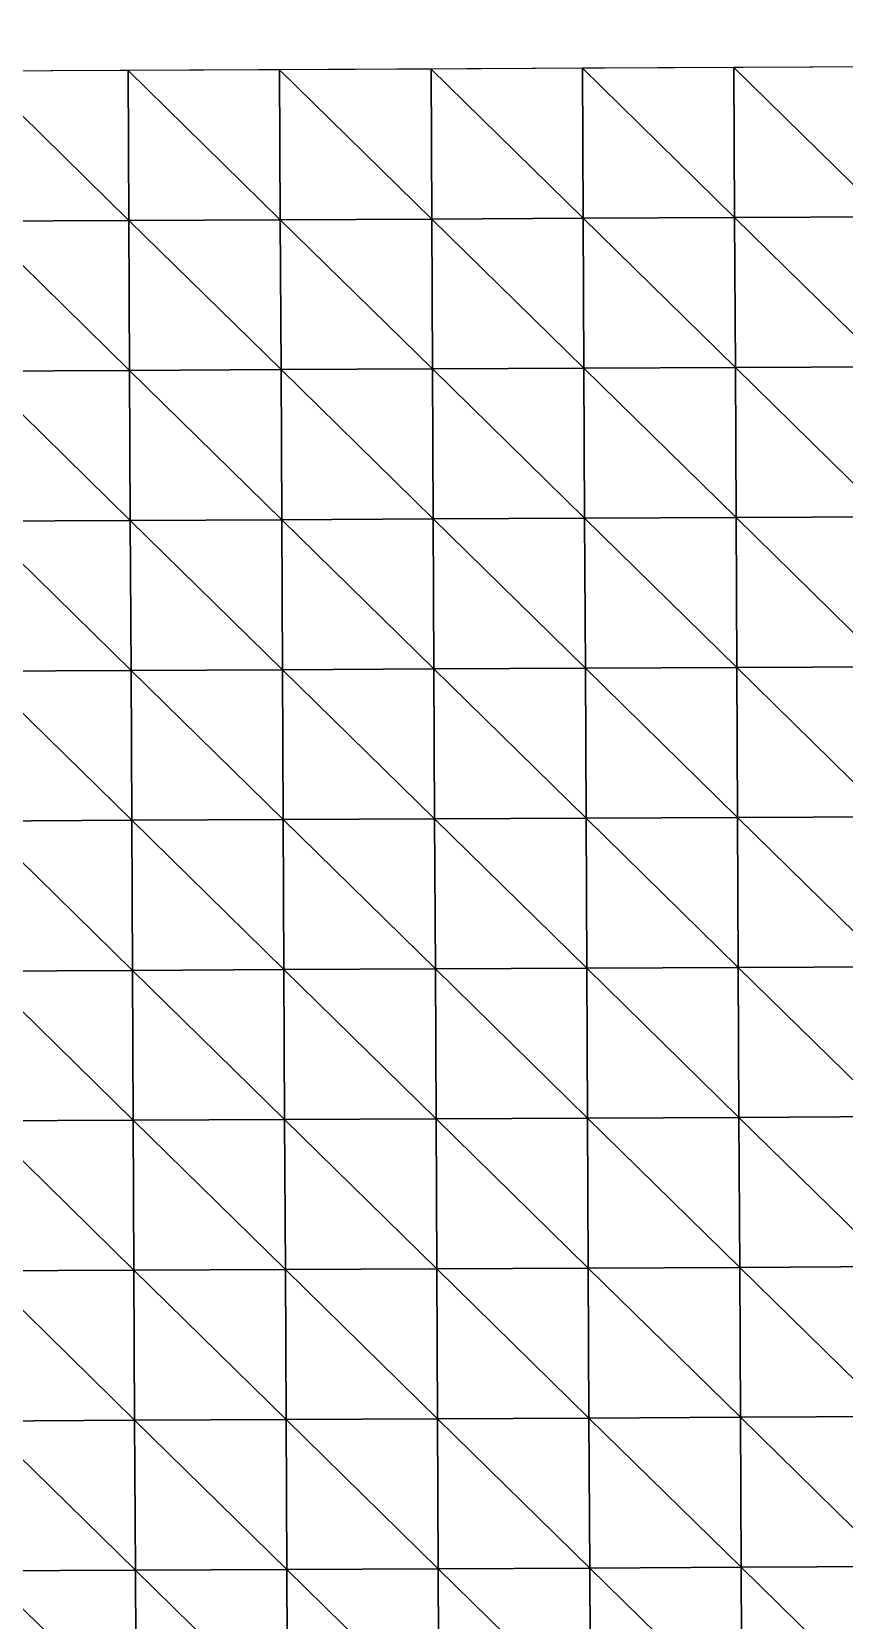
# Model space of a CAD drawing. Extents: x -372 to 678, y -263 to 741.
# Drawn here: x -304.4 to -237.1, y 131.2 to 262.9 of the extents above; entities that cross this region are included whole.
import ezdxf

# ---------------------------------------------------------------- set-up
doc = ezdxf.new("R2010")
doc.units = 0
doc.header["$LTSCALE"] = 0.0254
doc.layers.get('0').update_dxf_attribs({"linetype": 'CONTINUOUS'})
doc.layers.add('LOCATION_SNAPSHOT', color=144, linetype='CONTINUOUS')
doc.layers.add('LOCATION_TERRAIN', color=36, linetype='CONTINUOUS')

# ---------------------------------------------------------------- blocks, each defined once
blk = doc.blocks.new('LOCATION_SNAPSHOT')
at = {"color": 8}
mesh = blk.add_polyface(dxfattribs=at)
corners = [(-369.31, -262.94), (369.31, 262.95), (-371.82, 259.38), (371.82, -259.38)]
mesh.append_faces([[corners[k] for k in face] for face in [(0, 1, 2), (1, 0, 3)]], dxfattribs={"vtx0": -1, "color": 8})
blk = doc.blocks.new('LOCATION_TERRAIN')
at = {"color": 8}
mesh = blk.add_polyface(dxfattribs=at)
corners = [(-296.39, 247.3, -1.33), (-296.45, 259.74, -1.08), (-309.01, 259.68, -1.41)]
mesh.append_faces([[corners[k] for k in face] for face in [(0, 1, 2)]], dxfattribs={"color": 8})
mesh = blk.add_polyface(dxfattribs=at)
corners = [(-296.39, 247.3, -1.33), (-309.01, 259.68, -1.41), (-308.95, 247.24, -1.46)]
mesh.append_faces([[corners[k] for k in face] for face in [(0, 1, 2)]], dxfattribs={"color": 8})
mesh = blk.add_polyface(dxfattribs=at)
corners = [(-283.83, 247.36, -1.14), (-283.89, 259.8, -0.76), (-296.45, 259.74, -1.08)]
mesh.append_faces([[corners[k] for k in face] for face in [(0, 1, 2)]], dxfattribs={"color": 8})
mesh = blk.add_polyface(dxfattribs=at)
corners = [(-283.83, 247.36, -1.14), (-296.45, 259.74, -1.08), (-296.39, 247.3, -1.33)]
mesh.append_faces([[corners[k] for k in face] for face in [(0, 1, 2)]], dxfattribs={"color": 8})
mesh = blk.add_polyface(dxfattribs=at)
corners = [(-271.27, 247.42, -0.91), (-271.33, 259.86, -0.44), (-283.89, 259.8, -0.76)]
mesh.append_faces([[corners[k] for k in face] for face in [(0, 1, 2)]], dxfattribs={"color": 8})
mesh = blk.add_polyface(dxfattribs=at)
corners = [(-271.27, 247.42, -0.91), (-283.89, 259.8, -0.76), (-283.83, 247.36, -1.14)]
mesh.append_faces([[corners[k] for k in face] for face in [(0, 1, 2)]], dxfattribs={"color": 8})
mesh = blk.add_polyface(dxfattribs=at)
corners = [(-258.71, 247.48, -0.67), (-258.77, 259.92, -0.12), (-271.33, 259.86, -0.44)]
mesh.append_faces([[corners[k] for k in face] for face in [(0, 1, 2)]], dxfattribs={"color": 8})
mesh = blk.add_polyface(dxfattribs=at)
corners = [(-258.71, 247.48, -0.67), (-271.33, 259.86, -0.44), (-271.27, 247.42, -0.91)]
mesh.append_faces([[corners[k] for k in face] for face in [(0, 1, 2)]], dxfattribs={"color": 8})
mesh = blk.add_polyface(dxfattribs=at)
corners = [(-246.15, 247.55, -0.74), (-246.21, 259.98, -0.14), (-258.77, 259.92, -0.12)]
mesh.append_faces([[corners[k] for k in face] for face in [(0, 1, 2)]], dxfattribs={"color": 8})
mesh = blk.add_polyface(dxfattribs=at)
corners = [(-246.15, 247.55, -0.74), (-258.77, 259.92, -0.12), (-258.71, 247.48, -0.67)]
mesh.append_faces([[corners[k] for k in face] for face in [(0, 1, 2)]], dxfattribs={"color": 8})
mesh = blk.add_polyface(dxfattribs=at)
corners = [(-233.59, 247.61, -1.07), (-233.64, 260.04, -0.46), (-246.21, 259.98, -0.14)]
mesh.append_faces([[corners[k] for k in face] for face in [(0, 1, 2)]], dxfattribs={"color": 8})
mesh = blk.add_polyface(dxfattribs=at)
corners = [(-233.59, 247.61, -1.07), (-246.21, 259.98, -0.14), (-246.15, 247.55, -0.74)]
mesh.append_faces([[corners[k] for k in face] for face in [(0, 1, 2)]], dxfattribs={"color": 8})
mesh = blk.add_polyface(dxfattribs=at)
corners = [(-296.33, 234.87, -1.56), (-296.39, 247.3, -1.33), (-308.95, 247.24, -1.46)]
mesh.append_faces([[corners[k] for k in face] for face in [(0, 1, 2)]], dxfattribs={"color": 8})
mesh = blk.add_polyface(dxfattribs=at)
corners = [(-296.33, 234.87, -1.56), (-308.95, 247.24, -1.46), (-308.89, 234.81, -1.48)]
mesh.append_faces([[corners[k] for k in face] for face in [(0, 1, 2)]], dxfattribs={"color": 8})
mesh = blk.add_polyface(dxfattribs=at)
corners = [(-283.77, 234.93, -1.53), (-283.83, 247.36, -1.14), (-296.39, 247.3, -1.33)]
mesh.append_faces([[corners[k] for k in face] for face in [(0, 1, 2)]], dxfattribs={"color": 8})
mesh = blk.add_polyface(dxfattribs=at)
corners = [(-283.77, 234.93, -1.53), (-296.39, 247.3, -1.33), (-296.33, 234.87, -1.56)]
mesh.append_faces([[corners[k] for k in face] for face in [(0, 1, 2)]], dxfattribs={"color": 8})
mesh = blk.add_polyface(dxfattribs=at)
corners = [(-271.21, 234.99, -1.4), (-271.27, 247.42, -0.91), (-283.83, 247.36, -1.14)]
mesh.append_faces([[corners[k] for k in face] for face in [(0, 1, 2)]], dxfattribs={"color": 8})
mesh = blk.add_polyface(dxfattribs=at)
corners = [(-271.21, 234.99, -1.4), (-283.83, 247.36, -1.14), (-283.77, 234.93, -1.53)]
mesh.append_faces([[corners[k] for k in face] for face in [(0, 1, 2)]], dxfattribs={"color": 8})
mesh = blk.add_polyface(dxfattribs=at)
corners = [(-258.65, 235.05, -1.28), (-258.71, 247.48, -0.67), (-271.27, 247.42, -0.91)]
mesh.append_faces([[corners[k] for k in face] for face in [(0, 1, 2)]], dxfattribs={"color": 8})
mesh = blk.add_polyface(dxfattribs=at)
corners = [(-258.65, 235.05, -1.28), (-271.27, 247.42, -0.91), (-271.21, 234.99, -1.4)]
mesh.append_faces([[corners[k] for k in face] for face in [(0, 1, 2)]], dxfattribs={"color": 8})
mesh = blk.add_polyface(dxfattribs=at)
corners = [(-246.09, 235.11, -1.4), (-246.15, 247.55, -0.74), (-258.71, 247.48, -0.67)]
mesh.append_faces([[corners[k] for k in face] for face in [(0, 1, 2)]], dxfattribs={"color": 8})
mesh = blk.add_polyface(dxfattribs=at)
corners = [(-246.09, 235.11, -1.4), (-258.71, 247.48, -0.67), (-258.65, 235.05, -1.28)]
mesh.append_faces([[corners[k] for k in face] for face in [(0, 1, 2)]], dxfattribs={"color": 8})
mesh = blk.add_polyface(dxfattribs=at)
corners = [(-233.53, 235.17, -1.73), (-233.59, 247.61, -1.07), (-246.15, 247.55, -0.74)]
mesh.append_faces([[corners[k] for k in face] for face in [(0, 1, 2)]], dxfattribs={"color": 8})
mesh = blk.add_polyface(dxfattribs=at)
corners = [(-233.53, 235.17, -1.73), (-246.15, 247.55, -0.74), (-246.09, 235.11, -1.4)]
mesh.append_faces([[corners[k] for k in face] for face in [(0, 1, 2)]], dxfattribs={"color": 8})
mesh = blk.add_polyface(dxfattribs=at)
corners = [(-296.27, 222.43, -1.79), (-296.33, 234.87, -1.56), (-308.89, 234.81, -1.48)]
mesh.append_faces([[corners[k] for k in face] for face in [(0, 1, 2)]], dxfattribs={"color": 8})
mesh = blk.add_polyface(dxfattribs=at)
corners = [(-296.27, 222.43, -1.79), (-308.89, 234.81, -1.48), (-308.83, 222.37, -1.49)]
mesh.append_faces([[corners[k] for k in face] for face in [(0, 1, 2)]], dxfattribs={"color": 8})
mesh = blk.add_polyface(dxfattribs=at)
corners = [(-283.71, 222.49, -1.92), (-283.77, 234.93, -1.53), (-296.33, 234.87, -1.56)]
mesh.append_faces([[corners[k] for k in face] for face in [(0, 1, 2)]], dxfattribs={"color": 8})
mesh = blk.add_polyface(dxfattribs=at)
corners = [(-283.71, 222.49, -1.92), (-296.33, 234.87, -1.56), (-296.27, 222.43, -1.79)]
mesh.append_faces([[corners[k] for k in face] for face in [(0, 1, 2)]], dxfattribs={"color": 8})
mesh = blk.add_polyface(dxfattribs=at)
corners = [(-271.15, 222.55, -1.9), (-271.21, 234.99, -1.4), (-283.77, 234.93, -1.53)]
mesh.append_faces([[corners[k] for k in face] for face in [(0, 1, 2)]], dxfattribs={"color": 8})
mesh = blk.add_polyface(dxfattribs=at)
corners = [(-271.15, 222.55, -1.9), (-283.77, 234.93, -1.53), (-283.71, 222.49, -1.92)]
mesh.append_faces([[corners[k] for k in face] for face in [(0, 1, 2)]], dxfattribs={"color": 8})
mesh = blk.add_polyface(dxfattribs=at)
corners = [(-258.59, 222.61, -1.89), (-258.65, 235.05, -1.28), (-271.21, 234.99, -1.4)]
mesh.append_faces([[corners[k] for k in face] for face in [(0, 1, 2)]], dxfattribs={"color": 8})
mesh = blk.add_polyface(dxfattribs=at)
corners = [(-258.59, 222.61, -1.89), (-271.21, 234.99, -1.4), (-271.15, 222.55, -1.9)]
mesh.append_faces([[corners[k] for k in face] for face in [(0, 1, 2)]], dxfattribs={"color": 8})
mesh = blk.add_polyface(dxfattribs=at)
corners = [(-246.03, 222.67, -2.06), (-246.09, 235.11, -1.4), (-258.65, 235.05, -1.28)]
mesh.append_faces([[corners[k] for k in face] for face in [(0, 1, 2)]], dxfattribs={"color": 8})
mesh = blk.add_polyface(dxfattribs=at)
corners = [(-246.03, 222.67, -2.06), (-258.65, 235.05, -1.28), (-258.59, 222.61, -1.89)]
mesh.append_faces([[corners[k] for k in face] for face in [(0, 1, 2)]], dxfattribs={"color": 8})
mesh = blk.add_polyface(dxfattribs=at)
corners = [(-233.47, 222.73, -2.39), (-233.53, 235.17, -1.73), (-246.09, 235.11, -1.4)]
mesh.append_faces([[corners[k] for k in face] for face in [(0, 1, 2)]], dxfattribs={"color": 8})
mesh = blk.add_polyface(dxfattribs=at)
corners = [(-233.47, 222.73, -2.39), (-246.09, 235.11, -1.4), (-246.03, 222.67, -2.06)]
mesh.append_faces([[corners[k] for k in face] for face in [(0, 1, 2)]], dxfattribs={"color": 8})
mesh = blk.add_polyface(dxfattribs=at)
corners = [(-258.53, 210.18, -2.98), (-258.59, 222.61, -1.89), (-271.15, 222.55, -1.9)]
mesh.append_faces([[corners[k] for k in face] for face in [(0, 1, 2)]], dxfattribs={"color": 8})
mesh = blk.add_polyface(dxfattribs=at)
corners = [(-245.97, 210.24, -3.23), (-246.03, 222.67, -2.06), (-258.59, 222.61, -1.89)]
mesh.append_faces([[corners[k] for k in face] for face in [(0, 1, 2)]], dxfattribs={"color": 8})
mesh = blk.add_polyface(dxfattribs=at)
corners = [(-245.97, 210.24, -3.23), (-258.59, 222.61, -1.89), (-258.53, 210.18, -2.98)]
mesh.append_faces([[corners[k] for k in face] for face in [(0, 1, 2)]], dxfattribs={"color": 8})
mesh = blk.add_polyface(dxfattribs=at)
corners = [(-233.41, 210.3, -3.47), (-233.47, 222.73, -2.39), (-246.03, 222.67, -2.06)]
mesh.append_faces([[corners[k] for k in face] for face in [(0, 1, 2)]], dxfattribs={"color": 8})
mesh = blk.add_polyface(dxfattribs=at)
corners = [(-233.41, 210.3, -3.47), (-246.03, 222.67, -2.06), (-245.97, 210.24, -3.23)]
mesh.append_faces([[corners[k] for k in face] for face in [(0, 1, 2)]], dxfattribs={"color": 8})
mesh = blk.add_polyface(dxfattribs=at)
corners = [(-296.21, 209.99, -2.07), (-296.27, 222.43, -1.79), (-308.83, 222.37, -1.49)]
mesh.append_faces([[corners[k] for k in face] for face in [(0, 1, 2)]], dxfattribs={"color": 8})
mesh = blk.add_polyface(dxfattribs=at)
corners = [(-296.21, 209.99, -2.07), (-308.83, 222.37, -1.49), (-308.77, 209.93, -1.64)]
mesh.append_faces([[corners[k] for k in face] for face in [(0, 1, 2)]], dxfattribs={"color": 8})
mesh = blk.add_polyface(dxfattribs=at)
corners = [(-283.65, 210.05, -2.41), (-283.71, 222.49, -1.92), (-296.27, 222.43, -1.79)]
mesh.append_faces([[corners[k] for k in face] for face in [(0, 1, 2)]], dxfattribs={"color": 8})
mesh = blk.add_polyface(dxfattribs=at)
corners = [(-283.65, 210.05, -2.41), (-296.27, 222.43, -1.79), (-296.21, 209.99, -2.07)]
mesh.append_faces([[corners[k] for k in face] for face in [(0, 1, 2)]], dxfattribs={"color": 8})
mesh = blk.add_polyface(dxfattribs=at)
corners = [(-271.09, 210.12, -2.69), (-271.15, 222.55, -1.9), (-283.71, 222.49, -1.92)]
mesh.append_faces([[corners[k] for k in face] for face in [(0, 1, 2)]], dxfattribs={"color": 8})
mesh = blk.add_polyface(dxfattribs=at)
corners = [(-271.09, 210.12, -2.69), (-283.71, 222.49, -1.92), (-283.65, 210.05, -2.41)]
mesh.append_faces([[corners[k] for k in face] for face in [(0, 1, 2)]], dxfattribs={"color": 8})
mesh = blk.add_polyface(dxfattribs=at)
corners = [(-258.53, 210.18, -2.98), (-271.15, 222.55, -1.9), (-271.09, 210.12, -2.69)]
mesh.append_faces([[corners[k] for k in face] for face in [(0, 1, 2)]], dxfattribs={"color": 8})
mesh = blk.add_polyface(dxfattribs=at)
corners = [(-296.15, 197.56, -2.35), (-296.21, 209.99, -2.07), (-308.77, 209.93, -1.64)]
mesh.append_faces([[corners[k] for k in face] for face in [(0, 1, 2)]], dxfattribs={"color": 8})
mesh = blk.add_polyface(dxfattribs=at)
corners = [(-296.15, 197.56, -2.35), (-308.77, 209.93, -1.64), (-308.71, 197.5, -1.82)]
mesh.append_faces([[corners[k] for k in face] for face in [(0, 1, 2)]], dxfattribs={"color": 8})
mesh = blk.add_polyface(dxfattribs=at)
corners = [(-283.59, 197.62, -2.92), (-283.65, 210.05, -2.41), (-296.21, 209.99, -2.07)]
mesh.append_faces([[corners[k] for k in face] for face in [(0, 1, 2)]], dxfattribs={"color": 8})
mesh = blk.add_polyface(dxfattribs=at)
corners = [(-283.59, 197.62, -2.92), (-296.21, 209.99, -2.07), (-296.15, 197.56, -2.35)]
mesh.append_faces([[corners[k] for k in face] for face in [(0, 1, 2)]], dxfattribs={"color": 8})
mesh = blk.add_polyface(dxfattribs=at)
corners = [(-271.03, 197.68, -3.53), (-271.09, 210.12, -2.69), (-283.65, 210.05, -2.41)]
mesh.append_faces([[corners[k] for k in face] for face in [(0, 1, 2)]], dxfattribs={"color": 8})
mesh = blk.add_polyface(dxfattribs=at)
corners = [(-271.03, 197.68, -3.53), (-283.65, 210.05, -2.41), (-283.59, 197.62, -2.92)]
mesh.append_faces([[corners[k] for k in face] for face in [(0, 1, 2)]], dxfattribs={"color": 8})
mesh = blk.add_polyface(dxfattribs=at)
corners = [(-258.47, 197.74, -4.14), (-258.53, 210.18, -2.98), (-271.09, 210.12, -2.69)]
mesh.append_faces([[corners[k] for k in face] for face in [(0, 1, 2)]], dxfattribs={"color": 8})
mesh = blk.add_polyface(dxfattribs=at)
corners = [(-258.47, 197.74, -4.14), (-271.09, 210.12, -2.69), (-271.03, 197.68, -3.53)]
mesh.append_faces([[corners[k] for k in face] for face in [(0, 1, 2)]], dxfattribs={"color": 8})
mesh = blk.add_polyface(dxfattribs=at)
corners = [(-245.91, 197.8, -4.49), (-245.97, 210.24, -3.23), (-258.53, 210.18, -2.98)]
mesh.append_faces([[corners[k] for k in face] for face in [(0, 1, 2)]], dxfattribs={"color": 8})
mesh = blk.add_polyface(dxfattribs=at)
corners = [(-245.91, 197.8, -4.49), (-258.53, 210.18, -2.98), (-258.47, 197.74, -4.14)]
mesh.append_faces([[corners[k] for k in face] for face in [(0, 1, 2)]], dxfattribs={"color": 8})
mesh = blk.add_polyface(dxfattribs=at)
corners = [(-233.35, 197.86, -4.62), (-233.41, 210.3, -3.47), (-245.97, 210.24, -3.23)]
mesh.append_faces([[corners[k] for k in face] for face in [(0, 1, 2)]], dxfattribs={"color": 8})
mesh = blk.add_polyface(dxfattribs=at)
corners = [(-233.35, 197.86, -4.62), (-245.97, 210.24, -3.23), (-245.91, 197.8, -4.49)]
mesh.append_faces([[corners[k] for k in face] for face in [(0, 1, 2)]], dxfattribs={"color": 8})
mesh = blk.add_polyface(dxfattribs=at)
corners = [(-283.53, 185.18, -3.43), (-283.59, 197.62, -2.92), (-296.15, 197.56, -2.35)]
mesh.append_faces([[corners[k] for k in face] for face in [(0, 1, 2)]], dxfattribs={"color": 8})
mesh = blk.add_polyface(dxfattribs=at)
corners = [(-270.97, 185.24, -4.37), (-271.03, 197.68, -3.53), (-283.59, 197.62, -2.92)]
mesh.append_faces([[corners[k] for k in face] for face in [(0, 1, 2)]], dxfattribs={"color": 8})
mesh = blk.add_polyface(dxfattribs=at)
corners = [(-270.97, 185.24, -4.37), (-283.59, 197.62, -2.92), (-283.53, 185.18, -3.43)]
mesh.append_faces([[corners[k] for k in face] for face in [(0, 1, 2)]], dxfattribs={"color": 8})
mesh = blk.add_polyface(dxfattribs=at)
corners = [(-258.41, 185.3, -5.3), (-258.47, 197.74, -4.14), (-271.03, 197.68, -3.53)]
mesh.append_faces([[corners[k] for k in face] for face in [(0, 1, 2)]], dxfattribs={"color": 8})
mesh = blk.add_polyface(dxfattribs=at)
corners = [(-258.41, 185.3, -5.3), (-271.03, 197.68, -3.53), (-270.97, 185.24, -4.37)]
mesh.append_faces([[corners[k] for k in face] for face in [(0, 1, 2)]], dxfattribs={"color": 8})
mesh = blk.add_polyface(dxfattribs=at)
corners = [(-245.85, 185.36, -5.75), (-245.91, 197.8, -4.49), (-258.47, 197.74, -4.14)]
mesh.append_faces([[corners[k] for k in face] for face in [(0, 1, 2)]], dxfattribs={"color": 8})
mesh = blk.add_polyface(dxfattribs=at)
corners = [(-245.85, 185.36, -5.75), (-258.47, 197.74, -4.14), (-258.41, 185.3, -5.3)]
mesh.append_faces([[corners[k] for k in face] for face in [(0, 1, 2)]], dxfattribs={"color": 8})
mesh = blk.add_polyface(dxfattribs=at)
corners = [(-233.29, 185.42, -5.77), (-233.35, 197.86, -4.62), (-245.91, 197.8, -4.49)]
mesh.append_faces([[corners[k] for k in face] for face in [(0, 1, 2)]], dxfattribs={"color": 8})
mesh = blk.add_polyface(dxfattribs=at)
corners = [(-233.29, 185.42, -5.77), (-245.91, 197.8, -4.49), (-245.85, 185.36, -5.75)]
mesh.append_faces([[corners[k] for k in face] for face in [(0, 1, 2)]], dxfattribs={"color": 8})
mesh = blk.add_polyface(dxfattribs=at)
corners = [(-296.09, 185.12, -2.63), (-296.15, 197.56, -2.35), (-308.71, 197.5, -1.82)]
mesh.append_faces([[corners[k] for k in face] for face in [(0, 1, 2)]], dxfattribs={"color": 8})
mesh = blk.add_polyface(dxfattribs=at)
corners = [(-296.09, 185.12, -2.63), (-308.71, 197.5, -1.82), (-308.65, 185.06, -1.99)]
mesh.append_faces([[corners[k] for k in face] for face in [(0, 1, 2)]], dxfattribs={"color": 8})
mesh = blk.add_polyface(dxfattribs=at)
corners = [(-283.53, 185.18, -3.43), (-296.15, 197.56, -2.35), (-296.09, 185.12, -2.63)]
mesh.append_faces([[corners[k] for k in face] for face in [(0, 1, 2)]], dxfattribs={"color": 8})
mesh = blk.add_polyface(dxfattribs=at)
corners = [(-296.03, 172.69, -2.45), (-296.09, 185.12, -2.63), (-308.65, 185.06, -1.99)]
mesh.append_faces([[corners[k] for k in face] for face in [(0, 1, 2)]], dxfattribs={"color": 8})
mesh = blk.add_polyface(dxfattribs=at)
corners = [(-296.03, 172.69, -2.45), (-308.65, 185.06, -1.99), (-308.59, 172.63, -1.88)]
mesh.append_faces([[corners[k] for k in face] for face in [(0, 1, 2)]], dxfattribs={"color": 8})
mesh = blk.add_polyface(dxfattribs=at)
corners = [(-283.47, 172.75, -3.3), (-283.53, 185.18, -3.43), (-296.09, 185.12, -2.63)]
mesh.append_faces([[corners[k] for k in face] for face in [(0, 1, 2)]], dxfattribs={"color": 8})
mesh = blk.add_polyface(dxfattribs=at)
corners = [(-283.47, 172.75, -3.3), (-296.09, 185.12, -2.63), (-296.03, 172.69, -2.45)]
mesh.append_faces([[corners[k] for k in face] for face in [(0, 1, 2)]], dxfattribs={"color": 8})
mesh = blk.add_polyface(dxfattribs=at)
corners = [(-270.91, 172.81, -4.38), (-270.97, 185.24, -4.37), (-283.53, 185.18, -3.43)]
mesh.append_faces([[corners[k] for k in face] for face in [(0, 1, 2)]], dxfattribs={"color": 8})
mesh = blk.add_polyface(dxfattribs=at)
corners = [(-270.91, 172.81, -4.38), (-283.53, 185.18, -3.43), (-283.47, 172.75, -3.3)]
mesh.append_faces([[corners[k] for k in face] for face in [(0, 1, 2)]], dxfattribs={"color": 8})
mesh = blk.add_polyface(dxfattribs=at)
corners = [(-258.35, 172.87, -5.46), (-258.41, 185.3, -5.3), (-270.97, 185.24, -4.37)]
mesh.append_faces([[corners[k] for k in face] for face in [(0, 1, 2)]], dxfattribs={"color": 8})
mesh = blk.add_polyface(dxfattribs=at)
corners = [(-258.35, 172.87, -5.46), (-270.97, 185.24, -4.37), (-270.91, 172.81, -4.38)]
mesh.append_faces([[corners[k] for k in face] for face in [(0, 1, 2)]], dxfattribs={"color": 8})
mesh = blk.add_polyface(dxfattribs=at)
corners = [(-245.79, 172.93, -5.97), (-245.85, 185.36, -5.75), (-258.41, 185.3, -5.3)]
mesh.append_faces([[corners[k] for k in face] for face in [(0, 1, 2)]], dxfattribs={"color": 8})
mesh = blk.add_polyface(dxfattribs=at)
corners = [(-245.79, 172.93, -5.97), (-258.41, 185.3, -5.3), (-258.35, 172.87, -5.46)]
mesh.append_faces([[corners[k] for k in face] for face in [(0, 1, 2)]], dxfattribs={"color": 8})
mesh = blk.add_polyface(dxfattribs=at)
corners = [(-233.23, 172.99, -5.97), (-233.29, 185.42, -5.77), (-245.85, 185.36, -5.75)]
mesh.append_faces([[corners[k] for k in face] for face in [(0, 1, 2)]], dxfattribs={"color": 8})
mesh = blk.add_polyface(dxfattribs=at)
corners = [(-233.23, 172.99, -5.97), (-245.85, 185.36, -5.75), (-245.79, 172.93, -5.97)]
mesh.append_faces([[corners[k] for k in face] for face in [(0, 1, 2)]], dxfattribs={"color": 8})
mesh = blk.add_polyface(dxfattribs=at)
corners = [(-295.97, 160.25, -2.17), (-296.03, 172.69, -2.45), (-308.59, 172.63, -1.88)]
mesh.append_faces([[corners[k] for k in face] for face in [(0, 1, 2)]], dxfattribs={"color": 8})
mesh = blk.add_polyface(dxfattribs=at)
corners = [(-295.97, 160.25, -2.17), (-308.59, 172.63, -1.88), (-308.53, 160.19, -1.7)]
mesh.append_faces([[corners[k] for k in face] for face in [(0, 1, 2)]], dxfattribs={"color": 8})
mesh = blk.add_polyface(dxfattribs=at)
corners = [(-283.41, 160.31, -3.04), (-283.47, 172.75, -3.3), (-296.03, 172.69, -2.45)]
mesh.append_faces([[corners[k] for k in face] for face in [(0, 1, 2)]], dxfattribs={"color": 8})
mesh = blk.add_polyface(dxfattribs=at)
corners = [(-283.41, 160.31, -3.04), (-296.03, 172.69, -2.45), (-295.97, 160.25, -2.17)]
mesh.append_faces([[corners[k] for k in face] for face in [(0, 1, 2)]], dxfattribs={"color": 8})
mesh = blk.add_polyface(dxfattribs=at)
corners = [(-270.85, 160.37, -4.22), (-270.91, 172.81, -4.38), (-283.47, 172.75, -3.3)]
mesh.append_faces([[corners[k] for k in face] for face in [(0, 1, 2)]], dxfattribs={"color": 8})
mesh = blk.add_polyface(dxfattribs=at)
corners = [(-270.85, 160.37, -4.22), (-283.47, 172.75, -3.3), (-283.41, 160.31, -3.04)]
mesh.append_faces([[corners[k] for k in face] for face in [(0, 1, 2)]], dxfattribs={"color": 8})
mesh = blk.add_polyface(dxfattribs=at)
corners = [(-258.29, 160.43, -5.41), (-258.35, 172.87, -5.46), (-270.91, 172.81, -4.38)]
mesh.append_faces([[corners[k] for k in face] for face in [(0, 1, 2)]], dxfattribs={"color": 8})
mesh = blk.add_polyface(dxfattribs=at)
corners = [(-258.29, 160.43, -5.41), (-270.91, 172.81, -4.38), (-270.85, 160.37, -4.22)]
mesh.append_faces([[corners[k] for k in face] for face in [(0, 1, 2)]], dxfattribs={"color": 8})
mesh = blk.add_polyface(dxfattribs=at)
corners = [(-245.73, 160.49, -5.97), (-245.79, 172.93, -5.97), (-258.35, 172.87, -5.46)]
mesh.append_faces([[corners[k] for k in face] for face in [(0, 1, 2)]], dxfattribs={"color": 8})
mesh = blk.add_polyface(dxfattribs=at)
corners = [(-245.73, 160.49, -5.97), (-258.35, 172.87, -5.46), (-258.29, 160.43, -5.41)]
mesh.append_faces([[corners[k] for k in face] for face in [(0, 1, 2)]], dxfattribs={"color": 8})
mesh = blk.add_polyface(dxfattribs=at)
corners = [(-233.17, 160.55, -5.97), (-233.23, 172.99, -5.97), (-245.79, 172.93, -5.97)]
mesh.append_faces([[corners[k] for k in face] for face in [(0, 1, 2)]], dxfattribs={"color": 8})
mesh = blk.add_polyface(dxfattribs=at)
corners = [(-233.17, 160.55, -5.97), (-245.79, 172.93, -5.97), (-245.73, 160.49, -5.97)]
mesh.append_faces([[corners[k] for k in face] for face in [(0, 1, 2)]], dxfattribs={"color": 8})
mesh = blk.add_polyface(dxfattribs=at)
corners = [(-295.91, 147.81, -1.89), (-295.97, 160.25, -2.17), (-308.53, 160.19, -1.7)]
mesh.append_faces([[corners[k] for k in face] for face in [(0, 1, 2)]], dxfattribs={"color": 8})
mesh = blk.add_polyface(dxfattribs=at)
corners = [(-295.91, 147.81, -1.89), (-308.53, 160.19, -1.7), (-308.47, 147.75, -1.53)]
mesh.append_faces([[corners[k] for k in face] for face in [(0, 1, 2)]], dxfattribs={"color": 8})
mesh = blk.add_polyface(dxfattribs=at)
corners = [(-283.35, 147.87, -2.77), (-283.41, 160.31, -3.04), (-295.97, 160.25, -2.17)]
mesh.append_faces([[corners[k] for k in face] for face in [(0, 1, 2)]], dxfattribs={"color": 8})
mesh = blk.add_polyface(dxfattribs=at)
corners = [(-283.35, 147.87, -2.77), (-295.97, 160.25, -2.17), (-295.91, 147.81, -1.89)]
mesh.append_faces([[corners[k] for k in face] for face in [(0, 1, 2)]], dxfattribs={"color": 8})
mesh = blk.add_polyface(dxfattribs=at)
corners = [(-270.79, 147.93, -4.06), (-270.85, 160.37, -4.22), (-283.41, 160.31, -3.04)]
mesh.append_faces([[corners[k] for k in face] for face in [(0, 1, 2)]], dxfattribs={"color": 8})
mesh = blk.add_polyface(dxfattribs=at)
corners = [(-270.79, 147.93, -4.06), (-283.41, 160.31, -3.04), (-283.35, 147.87, -2.77)]
mesh.append_faces([[corners[k] for k in face] for face in [(0, 1, 2)]], dxfattribs={"color": 8})
mesh = blk.add_polyface(dxfattribs=at)
corners = [(-258.23, 147.99, -5.36), (-258.29, 160.43, -5.41), (-270.85, 160.37, -4.22)]
mesh.append_faces([[corners[k] for k in face] for face in [(0, 1, 2)]], dxfattribs={"color": 8})
mesh = blk.add_polyface(dxfattribs=at)
corners = [(-258.23, 147.99, -5.36), (-270.85, 160.37, -4.22), (-270.79, 147.93, -4.06)]
mesh.append_faces([[corners[k] for k in face] for face in [(0, 1, 2)]], dxfattribs={"color": 8})
mesh = blk.add_polyface(dxfattribs=at)
corners = [(-245.67, 148.06, -5.97), (-245.73, 160.49, -5.97), (-258.29, 160.43, -5.41)]
mesh.append_faces([[corners[k] for k in face] for face in [(0, 1, 2)]], dxfattribs={"color": 8})
mesh = blk.add_polyface(dxfattribs=at)
corners = [(-245.67, 148.06, -5.97), (-258.29, 160.43, -5.41), (-258.23, 147.99, -5.36)]
mesh.append_faces([[corners[k] for k in face] for face in [(0, 1, 2)]], dxfattribs={"color": 8})
mesh = blk.add_polyface(dxfattribs=at)
corners = [(-233.11, 148.12, -5.97), (-233.17, 160.55, -5.97), (-245.73, 160.49, -5.97)]
mesh.append_faces([[corners[k] for k in face] for face in [(0, 1, 2)]], dxfattribs={"color": 8})
mesh = blk.add_polyface(dxfattribs=at)
corners = [(-233.11, 148.12, -5.97), (-245.73, 160.49, -5.97), (-245.67, 148.06, -5.97)]
mesh.append_faces([[corners[k] for k in face] for face in [(0, 1, 2)]], dxfattribs={"color": 8})
mesh = blk.add_polyface(dxfattribs=at)
corners = [(-295.85, 135.38, -1.6), (-295.91, 147.81, -1.89), (-308.47, 147.75, -1.53)]
mesh.append_faces([[corners[k] for k in face] for face in [(0, 1, 2)]], dxfattribs={"color": 8})
mesh = blk.add_polyface(dxfattribs=at)
corners = [(-295.85, 135.38, -1.6), (-308.47, 147.75, -1.53), (-308.42, 135.32, -1.36)]
mesh.append_faces([[corners[k] for k in face] for face in [(0, 1, 2)]], dxfattribs={"color": 8})
mesh = blk.add_polyface(dxfattribs=at)
corners = [(-283.29, 135.44, -2.45), (-283.35, 147.87, -2.77), (-295.91, 147.81, -1.89)]
mesh.append_faces([[corners[k] for k in face] for face in [(0, 1, 2)]], dxfattribs={"color": 8})
mesh = blk.add_polyface(dxfattribs=at)
corners = [(-283.29, 135.44, -2.45), (-295.91, 147.81, -1.89), (-295.85, 135.38, -1.6)]
mesh.append_faces([[corners[k] for k in face] for face in [(0, 1, 2)]], dxfattribs={"color": 8})
mesh = blk.add_polyface(dxfattribs=at)
corners = [(-270.73, 135.5, -3.77), (-270.79, 147.93, -4.06), (-283.35, 147.87, -2.77)]
mesh.append_faces([[corners[k] for k in face] for face in [(0, 1, 2)]], dxfattribs={"color": 8})
mesh = blk.add_polyface(dxfattribs=at)
corners = [(-270.73, 135.5, -3.77), (-283.35, 147.87, -2.77), (-283.29, 135.44, -2.45)]
mesh.append_faces([[corners[k] for k in face] for face in [(0, 1, 2)]], dxfattribs={"color": 8})
mesh = blk.add_polyface(dxfattribs=at)
corners = [(-258.17, 135.56, -5.09), (-258.23, 147.99, -5.36), (-270.79, 147.93, -4.06)]
mesh.append_faces([[corners[k] for k in face] for face in [(0, 1, 2)]], dxfattribs={"color": 8})
mesh = blk.add_polyface(dxfattribs=at)
corners = [(-258.17, 135.56, -5.09), (-270.79, 147.93, -4.06), (-270.73, 135.5, -3.77)]
mesh.append_faces([[corners[k] for k in face] for face in [(0, 1, 2)]], dxfattribs={"color": 8})
mesh = blk.add_polyface(dxfattribs=at)
corners = [(-245.61, 135.62, -5.85), (-245.67, 148.06, -5.97), (-258.23, 147.99, -5.36)]
mesh.append_faces([[corners[k] for k in face] for face in [(0, 1, 2)]], dxfattribs={"color": 8})
mesh = blk.add_polyface(dxfattribs=at)
corners = [(-245.61, 135.62, -5.85), (-258.23, 147.99, -5.36), (-258.17, 135.56, -5.09)]
mesh.append_faces([[corners[k] for k in face] for face in [(0, 1, 2)]], dxfattribs={"color": 8})
mesh = blk.add_polyface(dxfattribs=at)
corners = [(-233.05, 135.68, -6.1), (-233.11, 148.12, -5.97), (-245.67, 148.06, -5.97)]
mesh.append_faces([[corners[k] for k in face] for face in [(0, 1, 2)]], dxfattribs={"color": 8})
mesh = blk.add_polyface(dxfattribs=at)
corners = [(-233.05, 135.68, -6.1), (-245.67, 148.06, -5.97), (-245.61, 135.62, -5.85)]
mesh.append_faces([[corners[k] for k in face] for face in [(0, 1, 2)]], dxfattribs={"color": 8})
mesh = blk.add_polyface(dxfattribs=at)
corners = [(-232.99, 123.24, -6.27), (-233.05, 135.68, -6.1), (-245.61, 135.62, -5.85)]
mesh.append_faces([[corners[k] for k in face] for face in [(0, 1, 2)]], dxfattribs={"color": 8})
mesh = blk.add_polyface(dxfattribs=at)
corners = [(-295.79, 122.94, -1.32), (-295.85, 135.38, -1.6), (-308.42, 135.32, -1.36)]
mesh.append_faces([[corners[k] for k in face] for face in [(0, 1, 2)]], dxfattribs={"color": 8})
mesh = blk.add_polyface(dxfattribs=at)
corners = [(-295.79, 122.94, -1.32), (-308.42, 135.32, -1.36), (-308.36, 122.88, -1.19)]
mesh.append_faces([[corners[k] for k in face] for face in [(0, 1, 2)]], dxfattribs={"color": 8})
mesh = blk.add_polyface(dxfattribs=at)
corners = [(-283.23, 123, -2.12), (-283.29, 135.44, -2.45), (-295.85, 135.38, -1.6)]
mesh.append_faces([[corners[k] for k in face] for face in [(0, 1, 2)]], dxfattribs={"color": 8})
mesh = blk.add_polyface(dxfattribs=at)
corners = [(-283.23, 123, -2.12), (-295.85, 135.38, -1.6), (-295.79, 122.94, -1.32)]
mesh.append_faces([[corners[k] for k in face] for face in [(0, 1, 2)]], dxfattribs={"color": 8})
mesh = blk.add_polyface(dxfattribs=at)
corners = [(-270.67, 123.06, -3.44), (-270.73, 135.5, -3.77), (-283.29, 135.44, -2.45)]
mesh.append_faces([[corners[k] for k in face] for face in [(0, 1, 2)]], dxfattribs={"color": 8})
mesh = blk.add_polyface(dxfattribs=at)
corners = [(-270.67, 123.06, -3.44), (-283.29, 135.44, -2.45), (-283.23, 123, -2.12)]
mesh.append_faces([[corners[k] for k in face] for face in [(0, 1, 2)]], dxfattribs={"color": 8})
mesh = blk.add_polyface(dxfattribs=at)
corners = [(-258.11, 123.12, -4.76), (-258.17, 135.56, -5.09), (-270.73, 135.5, -3.77)]
mesh.append_faces([[corners[k] for k in face] for face in [(0, 1, 2)]], dxfattribs={"color": 8})
mesh = blk.add_polyface(dxfattribs=at)
corners = [(-258.11, 123.12, -4.76), (-270.73, 135.5, -3.77), (-270.67, 123.06, -3.44)]
mesh.append_faces([[corners[k] for k in face] for face in [(0, 1, 2)]], dxfattribs={"color": 8})
mesh = blk.add_polyface(dxfattribs=at)
corners = [(-245.55, 123.18, -5.69), (-245.61, 135.62, -5.85), (-258.17, 135.56, -5.09)]
mesh.append_faces([[corners[k] for k in face] for face in [(0, 1, 2)]], dxfattribs={"color": 8})
mesh = blk.add_polyface(dxfattribs=at)
corners = [(-245.55, 123.18, -5.69), (-258.17, 135.56, -5.09), (-258.11, 123.12, -4.76)]
mesh.append_faces([[corners[k] for k in face] for face in [(0, 1, 2)]], dxfattribs={"color": 8})
mesh = blk.add_polyface(dxfattribs=at)
corners = [(-232.99, 123.24, -6.27), (-245.61, 135.62, -5.85), (-245.55, 123.18, -5.69)]
mesh.append_faces([[corners[k] for k in face] for face in [(0, 1, 2)]], dxfattribs={"color": 8})

msp = doc.modelspace()

# ---------------------------------------------------------------- block references
at = {"layer": 'LOCATION_SNAPSHOT', "color": 0}
msp.add_blockref('LOCATION_SNAPSHOT', (0, 0), dxfattribs=at)
at = {"layer": 'LOCATION_TERRAIN', "color": 0}
msp.add_blockref('LOCATION_TERRAIN', (0, 0), dxfattribs=at)

doc.saveas('drawing.dxf')
